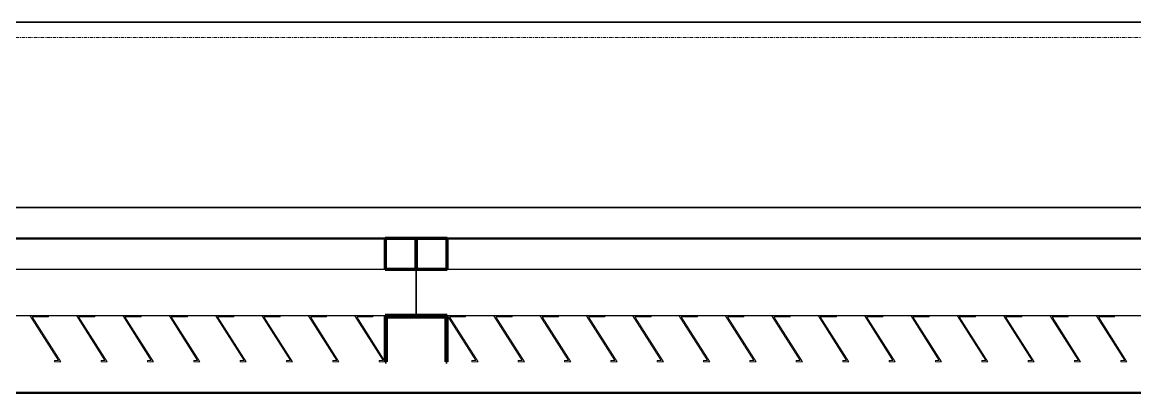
# Model space of a CAD drawing. Header units: millimetres. Extents: x -1379 to 1385823, y -4884429 to 548763.
# Drawn here: x 293582 to 295382, y -2315478 to -2314878 of the extents above; entities that cross this region are included whole.
import ezdxf

# ---------------------------------------------------------------- set-up
doc = ezdxf.new("R2010")
doc.units = ezdxf.units.MM
doc.linetypes.add('DPA_Grid _ Level 100', pattern=[10, 5.5, -1.6, 1.3, -1.6])
doc.layers.add('000 - CONCRETE_EX_LOUVERS_DEF_SUB', color=7, linetype='Continuous', plot=False)
for name, color, linetype, lineweight in [('A-DETL-THIN', 7, 'Continuous', 25), ('A-FLOR-E', 7, 'Continuous', 35), ('A-GENM', 7, 'Continuous', 35), ('A-GLAZ-CURT', 7, 'Continuous', 35), ('S-GRID', 7, 'Continuous', 9), ('WALL-E', 7, 'Continuous', 50)]:
    doc.layers.add(name, color=color, linetype=linetype, lineweight=lineweight)

# ---------------------------------------------------------------- blocks, each defined once
blk = doc.blocks.new('DPA_CP_Entrance Louver Grill Vertical Z - Louver Grill Vertical Z-5053933-IV01 - LOWER ROOF LEVEL PLAN')
at = {"layer": '000 - CONCRETE_EX_LOUVERS_DEF_SUB', "color": 7, "lineweight": 70}
for p, q in [((-700, 0), (-750, 0)), ((-750, 0), (-750, -50)), ((-700, -50), (-700, 0)), ((750, 0), (700, 0)), ((700, 0), (700, -50)), ((750, -50), (750, 0)), ((-750, -50), (-700, -50)), ((700, -50), (750, -50)), ((-700, -125), (-750, -125)), ((-750, -125), (-750, -127)), ((-700, -200), (-700, -125)), ((750, -125), (700, -125)), ((700, -125), (700, -200)), ((750, -127), (750, -125)), ((-750, -127), (-702, -127)), ((-702, -127), (-702, -200)), ((702, -200), (702, -127)), ((702, -127), (750, -127)), ((-702, -200), (-700, -200)), ((700, -200), (702, -200))]:
    blk.add_line(p, q, dxfattribs=at)
at = {"layer": '000 - CONCRETE_EX_LOUVERS_DEF_SUB', "color": 7}
for p, q in [((-750, -125), (-750, -50)), ((-750, -50), (750, -50)), ((750, -50), (750, -125)), ((-750, -125), (750, -125))]:
    blk.add_line(p, q, dxfattribs=at)
blk = doc.blocks.new('GM_Louver Grill Vertical Z1 - Z Profile-V420-IV01 - LOWER ROOF LEVEL PLAN')
at = {"layer": '000 - CONCRETE_EX_LOUVERS_DEF_SUB', "lineweight": 9}
h = blk.add_hatch(dxfattribs=at)
h.set_pattern_fill('FP_48', style=0, pattern_type=2)
h.set_pattern_definition([(50, (-230271.46, 2322710.5), (728.7365, -63.75582), [76.2, -838.2]), (355, (-230271.5, 2322710.5), (-140.97162, 764.2276), [60.96, -670.56]), (100.451, (-230210.74, 2322705.2), (587.77, 700.46675), [64.76, -712.36]), (46.184, (-230271.5, 2322913.7), (1084.31624, -168.17096), [114.3, -1257.3]), (96.636, (-230181.1, 2322899.7), (949.6099, 989.70985), [97.14, -1068.54]), (351.184, (-230271.5, 2322913.7), (949.62055, 989.70115), [91.44, -1005.84]), (21, (-230169.86, 2322862.9), (606.45787, -409.06057), [76.2, -838.2]), (326, (-230169.9, 2322862.9), (247.20834, 736.75292), [60.96, -670.56]), (71.451, (-230119.3, 2322828.8), (853.66825, 327.68547), [64.76, -712.36]), (37.5, (-230271.46, 2322710.48), (12.354693, 338.22012), [33.528, -628.904, 33.528, -1320.292]), (37.5, (-230271.46, 2322710.48), (12.354693, 338.22012), [-695.96, -647.192, 33.528, -639.572]), (7.5, (-230271.46, 2322710.48), (267.278874, 400.722127), [33.528, -354.584, 33.528, -870.204]), (7.5, (-230271.46, 2322710.48), (267.278874, 400.722127), [-421.64, -613.664, 33.528, -223.012]), (327.5, (-230498.03, 2322710.48), (542.36333, -22.915345), [33.528, -220.472, 33.528, -1810.512]), (327.5, (-230498.03, 2322710.48), (542.36333, -22.915345), [-287.528, -758.952, 33.528, -1018.032]), (317.5, (-230599.63, 2322710.5), (592.51696, 101.70711), [33.528, -296.672, 33.528, -1239.52]), (317.5, (-230599.63, 2322710.5), (592.51696, 101.70711), [-363.728, -492.76, 33.528, -713.232])])
h.paths.add_polyline_path([(50, -75), (3.7, -2), (30, -2), (30, 0), (0.1, 0), (46.4, -73), (40, -73), (40, -75)])
at = {"layer": '000 - CONCRETE_EX_LOUVERS_DEF_SUB', "color": 7, "lineweight": 9}
for p, q in [((30, 0), (0.1, 0)), ((0.1, 0), (46.4, -73)), ((30, -2), (30, 0)), ((50, -75), (3.7, -2)), ((3.7, -2), (30, -2)), ((46.4, -73), (40, -73)), ((40, -73), (40, -75)), ((40, -75), (50, -75))]:
    blk.add_line(p, q, dxfattribs=at)
blk = doc.blocks.new('GM_Louver Grill Vertical Z1 - Z Profile-V421-IV01 - LOWER ROOF LEVEL PLAN')
at = {"layer": '000 - CONCRETE_EX_LOUVERS_DEF_SUB', "color": 7, "lineweight": 9}
for p, q in [((30, 0), (0.1, 0)), ((0.1, 0), (46.4, -73)), ((30, -2), (30, 0)), ((50, -75), (3.7, -2)), ((3.7, -2), (30, -2)), ((46.4, -73), (40, -73)), ((40, -73), (40, -75)), ((40, -75), (50, -75))]:
    blk.add_line(p, q, dxfattribs=at)
blk = doc.blocks.new('GM_Louver Grill Vertical Z1 - Z Profile-V422-IV01 - LOWER ROOF LEVEL PLAN')
at = {"layer": '000 - CONCRETE_EX_LOUVERS_DEF_SUB', "color": 7, "lineweight": 9}
for p, q in [((30, 0), (0.1, 0)), ((0.1, 0), (46.4, -73)), ((30, -2), (30, 0)), ((50, -75), (3.7, -2)), ((3.7, -2), (30, -2)), ((46.4, -73), (40, -73)), ((40, -73), (40, -75)), ((40, -75), (50, -75))]:
    blk.add_line(p, q, dxfattribs=at)
blk = doc.blocks.new('GM_Louver Grill Vertical Z1 - Z Profile-V423-IV01 - LOWER ROOF LEVEL PLAN')
at = {"layer": '000 - CONCRETE_EX_LOUVERS_DEF_SUB', "color": 7, "lineweight": 9}
for p, q in [((30, 0), (0.1, 0)), ((0.1, 0), (46.4, -73)), ((30, -2), (30, 0)), ((50, -75), (3.7, -2)), ((3.7, -2), (30, -2)), ((46.4, -73), (40, -73)), ((40, -73), (40, -75)), ((40, -75), (50, -75))]:
    blk.add_line(p, q, dxfattribs=at)
blk = doc.blocks.new('GM_Louver Grill Vertical Z1 - Z Profile-V424-IV01 - LOWER ROOF LEVEL PLAN')
at = {"layer": '000 - CONCRETE_EX_LOUVERS_DEF_SUB', "color": 7, "lineweight": 9}
for p, q in [((30, 0), (0.1, 0)), ((0.1, 0), (46.4, -73)), ((30, -2), (30, 0)), ((50, -75), (3.7, -2)), ((3.7, -2), (30, -2)), ((46.4, -73), (40, -73)), ((40, -73), (40, -75)), ((40, -75), (50, -75))]:
    blk.add_line(p, q, dxfattribs=at)
blk = doc.blocks.new('GM_Louver Grill Vertical Z1 - Z Profile-V425-IV01 - LOWER ROOF LEVEL PLAN')
at = {"layer": '000 - CONCRETE_EX_LOUVERS_DEF_SUB', "color": 7, "lineweight": 9}
for p, q in [((30, 0), (0.1, 0)), ((0.1, 0), (46.4, -73)), ((30, -2), (30, 0)), ((50, -75), (3.7, -2)), ((3.7, -2), (30, -2)), ((46.4, -73), (40, -73)), ((40, -73), (40, -75)), ((40, -75), (50, -75))]:
    blk.add_line(p, q, dxfattribs=at)
blk = doc.blocks.new('GM_Louver Grill Vertical Z1 - Z Profile-V426-IV01 - LOWER ROOF LEVEL PLAN')
at = {"layer": '000 - CONCRETE_EX_LOUVERS_DEF_SUB', "color": 7, "lineweight": 9}
for p, q in [((30, 0), (0.1, 0)), ((0.1, 0), (46.4, -73)), ((30, -2), (30, 0)), ((50, -75), (3.7, -2)), ((3.7, -2), (30, -2)), ((46.4, -73), (40, -73)), ((40, -73), (40, -75)), ((40, -75), (50, -75))]:
    blk.add_line(p, q, dxfattribs=at)
blk = doc.blocks.new('GM_Louver Grill Vertical Z1 - Z Profile-V437-IV01 - LOWER ROOF LEVEL PLAN')
at = {"layer": '000 - CONCRETE_EX_LOUVERS_DEF_SUB', "color": 7, "lineweight": 9}
for p, q in [((30, 0), (0.1, 0)), ((0.1, 0), (46.4, -73)), ((30, -2), (30, 0)), ((50, -75), (3.7, -2)), ((3.7, -2), (30, -2)), ((46.4, -73), (40, -73)), ((40, -73), (40, -75)), ((40, -75), (50, -75))]:
    blk.add_line(p, q, dxfattribs=at)
blk = doc.blocks.new('GM_Louver Grill Vertical Z1 - Z Profile-V442-IV01 - LOWER ROOF LEVEL PLAN')
at = {"layer": '000 - CONCRETE_EX_LOUVERS_DEF_SUB', "color": 7, "lineweight": 9}
for p, q in [((30, 0), (0.1, 0)), ((0.1, 0), (46.4, -73)), ((30, -2), (30, 0)), ((50, -75), (3.7, -2)), ((3.7, -2), (30, -2)), ((46.4, -73), (40, -73)), ((40, -73), (40, -75)), ((40, -75), (50, -75))]:
    blk.add_line(p, q, dxfattribs=at)
blk = doc.blocks.new('GM_Louver Grill Vertical Z1 - Z Profile-V443-IV01 - LOWER ROOF LEVEL PLAN')
at = {"layer": '000 - CONCRETE_EX_LOUVERS_DEF_SUB', "color": 7, "lineweight": 9}
for p, q in [((30, 0), (0.1, 0)), ((0.1, 0), (46.4, -73)), ((30, -2), (30, 0)), ((50, -75), (3.7, -2)), ((3.7, -2), (30, -2)), ((46.4, -73), (40, -73)), ((40, -73), (40, -75)), ((40, -75), (50, -75))]:
    blk.add_line(p, q, dxfattribs=at)
blk = doc.blocks.new('GM_Louver Grill Vertical Z1 - Z Profile-V444-IV01 - LOWER ROOF LEVEL PLAN')
at = {"layer": '000 - CONCRETE_EX_LOUVERS_DEF_SUB', "color": 7, "lineweight": 9}
for p, q in [((30, 0), (0.1, 0)), ((0.1, 0), (46.4, -73)), ((30, -2), (30, 0)), ((50, -75), (3.7, -2)), ((3.7, -2), (30, -2)), ((46.4, -73), (40, -73)), ((40, -73), (40, -75)), ((40, -75), (50, -75))]:
    blk.add_line(p, q, dxfattribs=at)
blk = doc.blocks.new('GM_Louver Grill Vertical Z1 - Z Profile-V445-IV01 - LOWER ROOF LEVEL PLAN')
at = {"layer": '000 - CONCRETE_EX_LOUVERS_DEF_SUB', "color": 7, "lineweight": 9}
for p, q in [((30, 0), (0.1, 0)), ((0.1, 0), (46.4, -73)), ((30, -2), (30, 0)), ((50, -75), (3.7, -2)), ((3.7, -2), (30, -2)), ((46.4, -73), (40, -73)), ((40, -73), (40, -75)), ((40, -75), (50, -75))]:
    blk.add_line(p, q, dxfattribs=at)
blk = doc.blocks.new('GM_Louver Grill Vertical Z1 - Z Profile-V446-IV01 - LOWER ROOF LEVEL PLAN')
at = {"layer": '000 - CONCRETE_EX_LOUVERS_DEF_SUB', "color": 7, "lineweight": 9}
for p, q in [((30, 0), (0.1, 0)), ((0.1, 0), (46.4, -73)), ((30, -2), (30, 0)), ((50, -75), (3.7, -2)), ((3.7, -2), (30, -2)), ((46.4, -73), (40, -73)), ((40, -73), (40, -75)), ((40, -75), (50, -75))]:
    blk.add_line(p, q, dxfattribs=at)
blk = doc.blocks.new('GM_Louver Grill Vertical Z1 - Z Profile-V447-IV01 - LOWER ROOF LEVEL PLAN')
at = {"layer": '000 - CONCRETE_EX_LOUVERS_DEF_SUB', "lineweight": 9}
h = blk.add_hatch(dxfattribs=at)
h.set_pattern_fill('FP_51', style=0, pattern_type=2)
h.set_pattern_definition([(50, (-231171.46, 2322710.5), (728.7365, -63.75582), [76.2, -838.2]), (355, (-231171.5, 2322710.5), (-140.97162, 764.2276), [60.96, -670.56]), (100.451, (-231110.74, 2322705.2), (587.77, 700.46675), [64.76, -712.36]), (46.184, (-231171.5, 2322913.7), (1084.31624, -168.17096), [114.3, -1257.3]), (96.636, (-231081.1, 2322899.7), (949.6099, 989.70985), [97.14, -1068.54]), (351.184, (-231171.5, 2322913.7), (949.62055, 989.70115), [91.44, -1005.84]), (21, (-231069.86, 2322862.9), (606.45787, -409.06057), [76.2, -838.2]), (326, (-231069.9, 2322862.9), (247.20834, 736.75292), [60.96, -670.56]), (71.451, (-231019.3, 2322828.8), (853.66825, 327.68547), [64.76, -712.36]), (37.5, (-231171.46, 2322710.48), (12.354693, 338.22012), [33.528, -628.904, 33.528, -1320.292]), (37.5, (-231171.46, 2322710.48), (12.354693, 338.22012), [-695.96, -647.192, 33.528, -639.572]), (7.5, (-231171.46, 2322710.48), (267.278874, 400.722127), [33.528, -354.584, 33.528, -870.204]), (7.5, (-231171.46, 2322710.48), (267.278874, 400.722127), [-421.64, -613.664, 33.528, -223.012]), (327.5, (-231398.03, 2322710.48), (542.36333, -22.915345), [33.528, -220.472, 33.528, -1810.512]), (327.5, (-231398.03, 2322710.48), (542.36333, -22.915345), [-287.528, -758.952, 33.528, -1018.032]), (317.5, (-231499.63, 2322710.5), (592.51696, 101.70711), [33.528, -296.672, 33.528, -1239.52]), (317.5, (-231499.63, 2322710.5), (592.51696, 101.70711), [-363.728, -492.76, 33.528, -713.232])])
h.paths.add_polyline_path([(50, -75), (3.7, -2), (30, -2), (30, 0), (0.1, 0), (46.4, -73), (40, -73), (40, -75)])
at = {"layer": '000 - CONCRETE_EX_LOUVERS_DEF_SUB', "color": 7, "lineweight": 9}
for p, q in [((30, 0), (0.1, 0)), ((0.1, 0), (46.4, -73)), ((30, -2), (30, 0)), ((50, -75), (3.7, -2)), ((3.7, -2), (30, -2)), ((46.4, -73), (40, -73)), ((40, -73), (40, -75)), ((40, -75), (50, -75))]:
    blk.add_line(p, q, dxfattribs=at)
blk = doc.blocks.new('GM_Louver Grill Vertical Z1 - Z Profile-V448-IV01 - LOWER ROOF LEVEL PLAN')
at = {"layer": '000 - CONCRETE_EX_LOUVERS_DEF_SUB', "color": 7, "lineweight": 9}
for p, q in [((30, 0), (0.1, 0)), ((0.1, 0), (46.4, -73)), ((30, -2), (30, 0)), ((50, -75), (3.7, -2)), ((3.7, -2), (30, -2)), ((46.4, -73), (40, -73)), ((40, -73), (40, -75)), ((40, -75), (50, -75))]:
    blk.add_line(p, q, dxfattribs=at)
blk = doc.blocks.new('GM_Louver Grill Vertical Z1 - Z Profile-V449-IV01 - LOWER ROOF LEVEL PLAN')
at = {"layer": '000 - CONCRETE_EX_LOUVERS_DEF_SUB', "color": 7, "lineweight": 9}
for p, q in [((30, 0), (0.1, 0)), ((0.1, 0), (46.4, -73)), ((30, -2), (30, 0)), ((50, -75), (3.7, -2)), ((3.7, -2), (30, -2)), ((46.4, -73), (40, -73)), ((40, -73), (40, -75)), ((40, -75), (50, -75))]:
    blk.add_line(p, q, dxfattribs=at)
blk = doc.blocks.new('GM_Louver Grill Vertical Z1 - Z Profile-V450-IV01 - LOWER ROOF LEVEL PLAN')
at = {"layer": '000 - CONCRETE_EX_LOUVERS_DEF_SUB', "color": 7, "lineweight": 9}
for p, q in [((30, 0), (0.1, 0)), ((0.1, 0), (46.4, -73)), ((30, -2), (30, 0)), ((50, -75), (3.7, -2)), ((3.7, -2), (30, -2)), ((46.4, -73), (40, -73)), ((40, -73), (40, -75)), ((40, -75), (50, -75))]:
    blk.add_line(p, q, dxfattribs=at)
blk = doc.blocks.new('GM_Louver Grill Vertical Z1 - Z Profile-V451-IV01 - LOWER ROOF LEVEL PLAN')
at = {"layer": '000 - CONCRETE_EX_LOUVERS_DEF_SUB', "color": 7, "lineweight": 9}
for p, q in [((30, 0), (0.1, 0)), ((0.1, 0), (46.4, -73)), ((30, -2), (30, 0)), ((50, -75), (3.7, -2)), ((3.7, -2), (30, -2)), ((46.4, -73), (40, -73)), ((40, -73), (40, -75)), ((40, -75), (50, -75))]:
    blk.add_line(p, q, dxfattribs=at)
blk = doc.blocks.new('GM_Louver Grill Vertical Z1 - Z Profile-V452-IV01 - LOWER ROOF LEVEL PLAN')
at = {"layer": '000 - CONCRETE_EX_LOUVERS_DEF_SUB', "color": 7, "lineweight": 9}
for p, q in [((30, 0), (0.1, 0)), ((0.1, 0), (46.4, -73)), ((30, -2), (30, 0)), ((50, -75), (3.7, -2)), ((3.7, -2), (30, -2)), ((46.4, -73), (40, -73)), ((40, -73), (40, -75)), ((40, -75), (50, -75))]:
    blk.add_line(p, q, dxfattribs=at)
blk = doc.blocks.new('GM_Louver Grill Vertical Z1 - Z Profile-V453-IV01 - LOWER ROOF LEVEL PLAN')
at = {"layer": '000 - CONCRETE_EX_LOUVERS_DEF_SUB', "color": 7, "lineweight": 9}
for p, q in [((30, 0), (0.1, 0)), ((0.1, 0), (46.4, -73)), ((30, -2), (30, 0)), ((50, -75), (3.7, -2)), ((3.7, -2), (30, -2)), ((46.4, -73), (40, -73)), ((40, -73), (40, -75)), ((40, -75), (50, -75))]:
    blk.add_line(p, q, dxfattribs=at)
blk = doc.blocks.new('GM_Louver Grill Vertical Z1 - Z Profile-V454-IV01 - LOWER ROOF LEVEL PLAN')
at = {"layer": '000 - CONCRETE_EX_LOUVERS_DEF_SUB', "color": 7, "lineweight": 9}
for p, q in [((30, 0), (0.1, 0)), ((0.1, 0), (46.4, -73)), ((30, -2), (30, 0)), ((50, -75), (3.7, -2)), ((3.7, -2), (30, -2)), ((46.4, -73), (40, -73)), ((40, -73), (40, -75)), ((40, -75), (50, -75))]:
    blk.add_line(p, q, dxfattribs=at)
blk = doc.blocks.new('GM_Louver Grill Vertical Z1 - Z Profile-V455-IV01 - LOWER ROOF LEVEL PLAN')
at = {"layer": '000 - CONCRETE_EX_LOUVERS_DEF_SUB', "color": 7, "lineweight": 9}
for p, q in [((30, 0), (0.1, 0)), ((0.1, 0), (46.4, -73)), ((30, -2), (30, 0)), ((50, -75), (3.7, -2)), ((3.7, -2), (30, -2)), ((46.4, -73), (40, -73)), ((40, -73), (40, -75)), ((40, -75), (50, -75))]:
    blk.add_line(p, q, dxfattribs=at)
blk = doc.blocks.new('GM_Louver Grill Vertical Z1 - Z Profile-V457-IV01 - LOWER ROOF LEVEL PLAN')
at = {"layer": '000 - CONCRETE_EX_LOUVERS_DEF_SUB', "color": 7, "lineweight": 9}
for p, q in [((30, 0), (0.1, 0)), ((0.1, 0), (46.4, -73)), ((30, -2), (30, 0)), ((50, -75), (3.7, -2)), ((3.7, -2), (30, -2)), ((46.4, -73), (40, -73)), ((40, -73), (40, -75)), ((40, -75), (50, -75))]:
    blk.add_line(p, q, dxfattribs=at)

msp = doc.modelspace()

# ---------------------------------------------------------------- linework, layer by layer
at = {"layer": 'A-DETL-THIN', "color": 7}
msp.add_line((296999.6, -2315477.7), (280939.6, -2315477.7), dxfattribs=at)
at = {"layer": 'A-FLOR-E', "color": 7}
for p, q in [((291434.6, -2314877.7), (296199.6, -2314877.7)), ((296699.6, -2315177.7), (291434.6, -2315177.7)), ((291384.6, -2315227.7), (296749.6, -2315227.7)), ((296999.6, -2315477.7), (280939.6, -2315477.7)), ((280939.6, -2315477.7), (296999.6, -2315477.7))]:
    msp.add_line(p, q, dxfattribs=at)
at = {"layer": 'S-GRID', "color": 7, "linetype": 'DPA_Grid _ Level 100'}
msp.add_line((310037.1, -2314902.7), (273056.2, -2314902.7), dxfattribs=at)
at = {"layer": 'WALL-E', "color": 7}
for p, q in [((291384.6, -2315227.7), (296749.6, -2315227.7)), ((296749.6, -2315227.7), (291384.6, -2315227.7)), ((281189.6, -2315477.7), (296749.6, -2315477.7)), ((296749.6, -2315477.7), (281189.6, -2315477.7))]:
    msp.add_line(p, q, dxfattribs=at)

# ---------------------------------------------------------------- block references
at = {"layer": 'A-GENM', "color": 7, "lineweight": 9}
for name, p in [('GM_Louver Grill Vertical Z1 - Z Profile-V426-IV01 - LOWER ROOF LEVEL PLAN', (293594.6, -2315352.7)), ('GM_Louver Grill Vertical Z1 - Z Profile-V425-IV01 - LOWER ROOF LEVEL PLAN', (293669.6, -2315352.7)), ('GM_Louver Grill Vertical Z1 - Z Profile-V424-IV01 - LOWER ROOF LEVEL PLAN', (293744.6, -2315352.7)), ('GM_Louver Grill Vertical Z1 - Z Profile-V423-IV01 - LOWER ROOF LEVEL PLAN', (293819.6, -2315352.7)), ('GM_Louver Grill Vertical Z1 - Z Profile-V422-IV01 - LOWER ROOF LEVEL PLAN', (293894.6, -2315352.7)), ('GM_Louver Grill Vertical Z1 - Z Profile-V421-IV01 - LOWER ROOF LEVEL PLAN', (293969.6, -2315352.7)), ('GM_Louver Grill Vertical Z1 - Z Profile-V420-IV01 - LOWER ROOF LEVEL PLAN', (294044.6, -2315352.7)), ('GM_Louver Grill Vertical Z1 - Z Profile-V437-IV01 - LOWER ROOF LEVEL PLAN', (294119.6, -2315352.7)), ('GM_Louver Grill Vertical Z1 - Z Profile-V457-IV01 - LOWER ROOF LEVEL PLAN', (294269.6, -2315352.7)), ('GM_Louver Grill Vertical Z1 - Z Profile-V455-IV01 - LOWER ROOF LEVEL PLAN', (294344.6, -2315352.7)), ('GM_Louver Grill Vertical Z1 - Z Profile-V454-IV01 - LOWER ROOF LEVEL PLAN', (294419.6, -2315352.7)), ('GM_Louver Grill Vertical Z1 - Z Profile-V453-IV01 - LOWER ROOF LEVEL PLAN', (294494.6, -2315352.7)), ('GM_Louver Grill Vertical Z1 - Z Profile-V452-IV01 - LOWER ROOF LEVEL PLAN', (294569.6, -2315352.7)), ('GM_Louver Grill Vertical Z1 - Z Profile-V451-IV01 - LOWER ROOF LEVEL PLAN', (294644.6, -2315352.7)), ('GM_Louver Grill Vertical Z1 - Z Profile-V450-IV01 - LOWER ROOF LEVEL PLAN', (294719.6, -2315352.7)), ('GM_Louver Grill Vertical Z1 - Z Profile-V449-IV01 - LOWER ROOF LEVEL PLAN', (294794.6, -2315352.7)), ('GM_Louver Grill Vertical Z1 - Z Profile-V448-IV01 - LOWER ROOF LEVEL PLAN', (294869.6, -2315352.7)), ('GM_Louver Grill Vertical Z1 - Z Profile-V447-IV01 - LOWER ROOF LEVEL PLAN', (294944.6, -2315352.7)), ('GM_Louver Grill Vertical Z1 - Z Profile-V446-IV01 - LOWER ROOF LEVEL PLAN', (295019.6, -2315352.7)), ('GM_Louver Grill Vertical Z1 - Z Profile-V445-IV01 - LOWER ROOF LEVEL PLAN', (295094.6, -2315352.7)), ('GM_Louver Grill Vertical Z1 - Z Profile-V444-IV01 - LOWER ROOF LEVEL PLAN', (295169.6, -2315352.7)), ('GM_Louver Grill Vertical Z1 - Z Profile-V443-IV01 - LOWER ROOF LEVEL PLAN', (295244.6, -2315352.7)), ('GM_Louver Grill Vertical Z1 - Z Profile-V442-IV01 - LOWER ROOF LEVEL PLAN', (295319.6, -2315352.7))]:
    msp.add_blockref(name, p, dxfattribs=at)
at = {"layer": 'A-GLAZ-CURT', "color": 7}
for p in [(293469.6, -2315227.7), (294969.6, -2315227.7)]:
    msp.add_blockref('DPA_CP_Entrance Louver Grill Vertical Z - Louver Grill Vertical Z-5053933-IV01 - LOWER ROOF LEVEL PLAN', p, dxfattribs=at)

doc.saveas('drawing.dxf')
